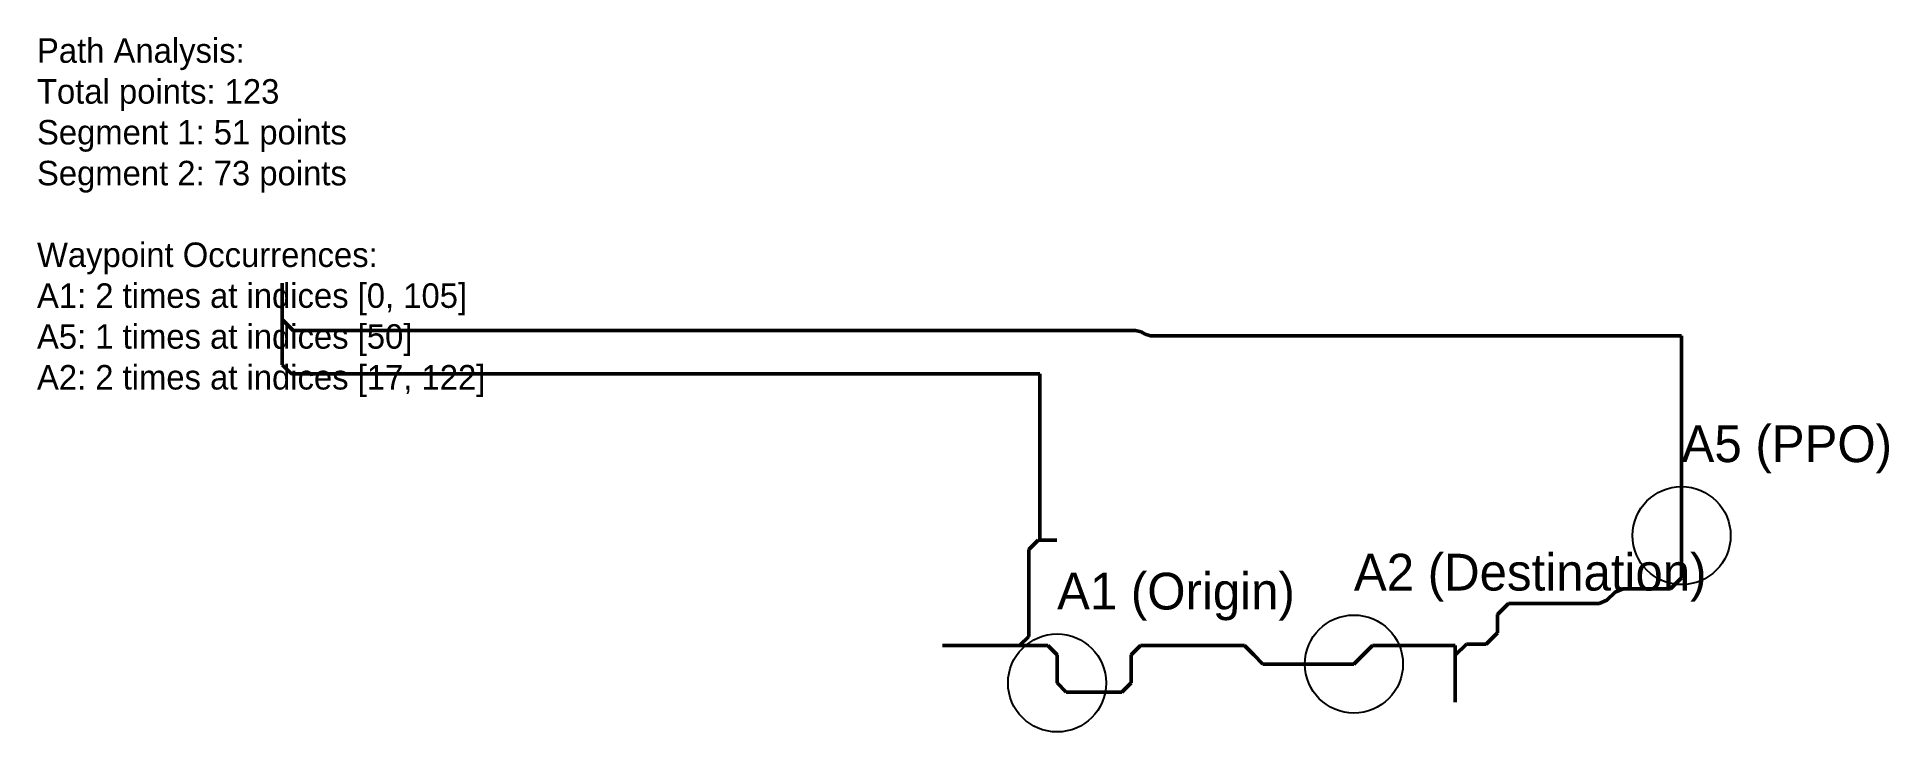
# Model space of a CAD drawing. Header units: metres. Extents: x 129.2 to 204.8, y 10.5 to 38.9.
import ezdxf

# ---------------------------------------------------------------- set-up
doc = ezdxf.new("R2010")
doc.units = ezdxf.units.M
for name, color, linetype in [('PATH_LINES', 2, 'Continuous'), ('PPO_POINT', 1, 'Continuous'), ('SEGMENT_1', 3, 'Continuous'), ('SEGMENT_2', 5, 'Continuous'), ('START_GOAL', 6, 'Continuous'), ('WAYPOINT_LABELS', 7, 'Continuous')]:
    doc.layers.add(name, color=color, linetype=linetype)

msp = doc.modelspace()

# ---------------------------------------------------------------- linework, layer by layer
at = {"layer": 'PATH_LINES'}
for p, q in [((139.232, 27.373, 152.313), (139.232, 28.845, 152.313)), ((139.232, 28.845, 152.313), (139.232, 28.845, 160.703)), ((139.232, 28.845, 160.703), (139.232, 28.755, 160.703)), ((139.232, 28.755, 160.703), (139.232, 28.255, 160.703)), ((139.232, 28.255, 160.703), (139.232, 25.521, 160.703)), ((139.683, 26.922, 152.313), (139.232, 27.373, 152.313)), ((174.039, 26.922, 152.313), (139.683, 26.922, 152.313)), ((174.266, 26.861, 152.313), (174.039, 26.922, 152.313)), ((174.428, 26.768, 152.313), (174.266, 26.861, 152.313)), ((174.655, 26.707, 152.313), (174.428, 26.768, 152.313)), ((194.714, 26.707, 152.313), (174.655, 26.707, 152.313)), ((195.065, 26.707, 152.664), (194.714, 26.707, 152.313)), ((195.416, 26.707, 153.239), (195.065, 26.707, 152.888)), ((195.065, 26.707, 152.888), (195.065, 26.707, 152.664)), ((195.559, 26.707, 153.239), (195.416, 26.707, 153.239)), ((196.31, 26.707, 153.239), (195.559, 26.707, 153.239)), ((196.31, 26.256, 153.239), (196.31, 26.707, 153.239)), ((196.31, 25.756, 153.239), (196.31, 26.256, 153.239)), ((196.31, 25.258, 153.239), (196.31, 25.756, 153.239)), ((139.232, 25.521, 160.703), (139.608, 25.145, 160.703)), ((139.608, 25.145, 160.703), (147.156, 25.145, 160.703)), ((147.156, 25.145, 160.703), (147.405, 25.145, 160.6)), ((147.405, 25.145, 160.6), (147.778, 25.145, 160.227)), ((147.778, 25.145, 160.227), (148.027, 25.145, 160.124)), ((148.027, 25.145, 160.124), (151.914, 25.145, 160.124)), ((151.914, 25.145, 160.124), (152.29, 25.145, 160.124)), ((152.29, 25.145, 160.124), (152.666, 25.145, 160.124)), ((152.666, 25.145, 160.124), (169.764, 25.145, 160.124)), ((169.764, 25.145, 160.124), (170.14, 25.145, 160.124)), ((170.14, 25.145, 160.124), (170.14, 24.769, 160.124)), ((196.31, 25.009, 153.342), (196.31, 25.258, 153.239)), ((196.31, 24.655, 153.696), (196.31, 25.009, 153.342)), ((170.14, 24.769, 160.124), (170.14, 24.555, 160.124)), ((170.14, 24.555, 160.124), (170.14, 24.204, 159.773)), ((170.14, 24.204, 159.773), (170.14, 24.204, 159.275)), ((170.14, 24.204, 159.275), (170.14, 23.853, 158.924)), ((196.31, 24.406, 153.799), (196.31, 24.655, 153.696)), ((196.31, 18.545, 153.799), (196.31, 24.406, 153.799)), ((170.14, 23.853, 158.924), (170.14, 18.735, 158.924)), ((170.064, 18.359, 156.033), (169.688, 17.983, 156.033)), ((170.477, 18.359, 156.033), (170.064, 18.359, 156.033)), ((170.14, 18.735, 158.924), (170.14, 18.359, 158.924)), ((170.14, 18.359, 158.924), (170.516, 18.359, 158.924)), ((170.828, 18.359, 156.384), (170.477, 18.359, 156.033)), ((170.516, 18.359, 158.924), (170.828, 18.359, 158.924)), ((170.828, 18.359, 158.924), (170.828, 18.359, 156.384)), ((196.31, 18.26, 153.681), (196.31, 18.545, 153.799)), ((196.31, 18.096, 153.517), (196.31, 18.26, 153.681)), ((169.688, 17.983, 156.033), (169.688, 14.43, 156.033)), ((196.31, 17.811, 153.399), (196.31, 18.096, 153.517)), ((196.31, 16.827, 153.399), (196.31, 17.811, 153.399)), ((195.859, 16.376, 153.399), (196.31, 16.827, 153.399)), ((192.945, 15.774, 152.347), (193.265, 15.906, 152.347)), ((193.265, 15.906, 152.347), (193.602, 16.244, 152.347)), ((193.602, 16.244, 152.347), (193.922, 16.376, 152.347)), ((193.922, 16.376, 152.347), (194.815, 16.376, 152.347)), ((194.815, 16.376, 152.347), (195.216, 16.376, 152.748)), ((195.216, 16.376, 152.748), (195.216, 16.376, 153.048)), ((195.216, 16.376, 153.048), (195.567, 16.376, 153.399)), ((195.567, 16.376, 153.399), (195.859, 16.376, 153.399)), ((188.796, 15.323, 152.347), (189.247, 15.774, 152.347)), ((188.796, 14.572, 152.347), (188.796, 15.323, 152.347)), ((189.247, 15.774, 152.347), (192.945, 15.774, 152.347)), ((169.688, 14.43, 156.033), (169.312, 14.054, 156.033)), ((188.345, 14.121, 152.347), (188.796, 14.572, 152.347)), ((168.788, 14.054, 156.634), (166.159, 14.054, 156.634)), ((166.159, 14.054, 156.634), (170.463, 14.054, 156.634)), ((169.139, 14.054, 156.033), (168.788, 14.054, 156.384)), ((168.788, 14.054, 156.384), (168.788, 14.054, 156.634)), ((169.312, 14.054, 156.033), (169.139, 14.054, 156.033)), ((170.463, 14.054, 156.634), (170.839, 13.678, 156.634)), ((170.839, 13.678, 156.634), (170.839, 12.53, 156.634)), ((173.861, 13.68, 156.874), (174.237, 14.056, 156.874)), ((173.861, 13.68, 156.874), (174.237, 14.056, 156.874)), ((173.861, 13.375, 156.874), (173.861, 13.68, 156.874)), ((173.861, 13.375, 156.874), (173.861, 13.68, 156.874)), ((174.237, 14.056, 156.874), (176.709, 14.056, 156.874)), ((174.237, 14.056, 156.874), (176.709, 14.056, 156.874)), ((176.709, 14.056, 156.874), (176.958, 14.056, 156.977)), ((176.709, 14.056, 156.874), (176.958, 14.056, 156.977)), ((176.958, 14.056, 156.977), (177.202, 14.056, 157.221)), ((176.958, 14.056, 156.977), (177.202, 14.056, 157.221)), ((177.202, 14.056, 157.221), (177.381, 14.056, 157.295)), ((177.202, 14.056, 157.221), (177.381, 14.056, 157.295)), ((177.381, 14.056, 157.295), (178.482, 14.056, 157.295)), ((177.381, 14.056, 157.295), (178.482, 14.056, 157.295)), ((178.482, 14.056, 157.295), (178.858, 13.68, 157.295)), ((178.482, 14.056, 157.295), (178.858, 13.68, 157.295)), ((178.858, 13.68, 157.295), (179.234, 13.304, 157.295)), ((178.858, 13.68, 157.295), (179.234, 13.304, 157.295)), ((182.946, 13.304, 157.295), (183.322, 13.68, 157.295)), ((183.322, 13.68, 157.295), (183.698, 14.056, 157.295)), ((183.698, 14.056, 157.295), (184.049, 14.056, 157.646)), ((184.049, 14.056, 157.646), (184.049, 14.056, 158.402)), ((184.049, 14.056, 158.402), (184.4, 14.056, 158.753)), ((184.4, 14.056, 158.753), (186.13, 14.056, 158.753)), ((186.13, 14.056, 158.753), (186.63, 14.056, 158.753)), ((186.63, 14.056, 158.753), (187.081, 14.056, 158.753)), ((187.081, 13.67, 152.347), (187.532, 14.121, 152.347)), ((187.081, 14.056, 158.753), (187.081, 13.605, 158.753)), ((187.081, 12.097, 152.347), (187.081, 13.67, 152.347)), ((187.081, 13.605, 158.753), (187.081, 12.097, 158.753)), ((187.532, 14.121, 152.347), (188.345, 14.121, 152.347)), ((173.861, 13.126, 156.77), (173.861, 13.375, 156.874)), ((173.861, 13.126, 156.77), (173.861, 13.375, 156.874)), ((173.861, 13.092, 156.737), (173.861, 13.126, 156.77)), ((173.861, 13.092, 156.737), (173.861, 13.126, 156.77)), ((173.861, 12.843, 156.634), (173.861, 13.092, 156.737)), ((173.861, 12.843, 156.634), (173.861, 13.092, 156.737)), ((173.861, 12.53, 156.634), (173.861, 12.843, 156.634)), ((173.861, 12.53, 156.634), (173.861, 12.843, 156.634)), ((179.234, 13.304, 157.295), (182.946, 13.304, 157.295)), ((179.234, 13.304, 157.295), (182.946, 13.304, 157.295)), ((170.839, 12.53, 156.634), (171.215, 12.154, 156.634)), ((170.839, 12.53, 156.634), (171.215, 12.154, 156.634)), ((171.215, 12.154, 156.634), (173.485, 12.154, 156.634)), ((171.215, 12.154, 156.634), (173.485, 12.154, 156.634)), ((173.485, 12.154, 156.634), (173.861, 12.53, 156.634)), ((173.485, 12.154, 156.634), (173.861, 12.53, 156.634)), ((187.081, 12.097, 158.753), (187.081, 11.746, 158.402)), ((187.081, 11.746, 152.698), (187.081, 12.097, 152.347)), ((187.081, 11.746, 158.402), (187.081, 11.746, 152.698))]:
    msp.add_line(p, q, dxfattribs=at)
at = {"layer": 'PPO_POINT'}
msp.add_circle((196.31, 18.545, 153.799), 2, dxfattribs=at)
at = {"layer": 'SEGMENT_1', "lineweight": 50}
for p, q in [((196.31, 18.26, 153.681), (196.31, 18.545, 153.799)), ((196.31, 18.096, 153.517), (196.31, 18.26, 153.681)), ((196.31, 17.811, 153.399), (196.31, 18.096, 153.517)), ((196.31, 16.827, 153.399), (196.31, 17.811, 153.399)), ((195.859, 16.376, 153.399), (196.31, 16.827, 153.399)), ((192.945, 15.774, 152.347), (193.265, 15.906, 152.347)), ((193.265, 15.906, 152.347), (193.602, 16.244, 152.347)), ((193.602, 16.244, 152.347), (193.922, 16.376, 152.347)), ((193.922, 16.376, 152.347), (194.815, 16.376, 152.347)), ((194.815, 16.376, 152.347), (195.216, 16.376, 152.748)), ((195.216, 16.376, 152.748), (195.216, 16.376, 153.048)), ((195.216, 16.376, 153.048), (195.567, 16.376, 153.399)), ((195.567, 16.376, 153.399), (195.859, 16.376, 153.399)), ((188.796, 15.323, 152.347), (189.247, 15.774, 152.347)), ((188.796, 14.572, 152.347), (188.796, 15.323, 152.347)), ((189.247, 15.774, 152.347), (192.945, 15.774, 152.347)), ((188.345, 14.121, 152.347), (188.796, 14.572, 152.347)), ((173.861, 13.68, 156.874), (174.237, 14.056, 156.874)), ((173.861, 13.375, 156.874), (173.861, 13.68, 156.874)), ((174.237, 14.056, 156.874), (176.709, 14.056, 156.874)), ((176.709, 14.056, 156.874), (176.958, 14.056, 156.977)), ((176.958, 14.056, 156.977), (177.202, 14.056, 157.221)), ((177.202, 14.056, 157.221), (177.381, 14.056, 157.295)), ((177.381, 14.056, 157.295), (178.482, 14.056, 157.295)), ((178.482, 14.056, 157.295), (178.858, 13.68, 157.295)), ((178.858, 13.68, 157.295), (179.234, 13.304, 157.295)), ((182.946, 13.304, 157.295), (183.322, 13.68, 157.295)), ((183.322, 13.68, 157.295), (183.698, 14.056, 157.295)), ((183.698, 14.056, 157.295), (184.049, 14.056, 157.646)), ((184.049, 14.056, 157.646), (184.049, 14.056, 158.402)), ((184.049, 14.056, 158.402), (184.4, 14.056, 158.753)), ((184.4, 14.056, 158.753), (186.13, 14.056, 158.753)), ((186.13, 14.056, 158.753), (186.63, 14.056, 158.753)), ((186.63, 14.056, 158.753), (187.081, 14.056, 158.753)), ((187.081, 13.67, 152.347), (187.532, 14.121, 152.347)), ((187.081, 14.056, 158.753), (187.081, 13.605, 158.753)), ((187.081, 12.097, 152.347), (187.081, 13.67, 152.347)), ((187.081, 13.605, 158.753), (187.081, 12.097, 158.753)), ((187.532, 14.121, 152.347), (188.345, 14.121, 152.347)), ((173.861, 13.126, 156.77), (173.861, 13.375, 156.874)), ((173.861, 13.092, 156.737), (173.861, 13.126, 156.77)), ((173.861, 12.843, 156.634), (173.861, 13.092, 156.737)), ((173.861, 12.53, 156.634), (173.861, 12.843, 156.634)), ((179.234, 13.304, 157.295), (182.946, 13.304, 157.295)), ((170.839, 12.53, 156.634), (171.215, 12.154, 156.634)), ((171.215, 12.154, 156.634), (173.485, 12.154, 156.634)), ((173.485, 12.154, 156.634), (173.861, 12.53, 156.634)), ((187.081, 12.097, 158.753), (187.081, 11.746, 158.402)), ((187.081, 11.746, 152.698), (187.081, 12.097, 152.347)), ((187.081, 11.746, 158.402), (187.081, 11.746, 152.698))]:
    msp.add_line(p, q, dxfattribs=at)
at = {"layer": 'SEGMENT_2', "lineweight": 50}
for p, q in [((139.232, 27.373, 152.313), (139.232, 28.845, 152.313)), ((139.232, 28.845, 152.313), (139.232, 28.845, 160.703)), ((139.232, 28.845, 160.703), (139.232, 28.755, 160.703)), ((139.232, 28.755, 160.703), (139.232, 28.255, 160.703)), ((139.232, 28.255, 160.703), (139.232, 25.521, 160.703)), ((139.683, 26.922, 152.313), (139.232, 27.373, 152.313)), ((174.039, 26.922, 152.313), (139.683, 26.922, 152.313)), ((174.266, 26.861, 152.313), (174.039, 26.922, 152.313)), ((174.428, 26.768, 152.313), (174.266, 26.861, 152.313)), ((174.655, 26.707, 152.313), (174.428, 26.768, 152.313)), ((194.714, 26.707, 152.313), (174.655, 26.707, 152.313)), ((195.065, 26.707, 152.664), (194.714, 26.707, 152.313)), ((195.416, 26.707, 153.239), (195.065, 26.707, 152.888)), ((195.065, 26.707, 152.888), (195.065, 26.707, 152.664)), ((195.559, 26.707, 153.239), (195.416, 26.707, 153.239)), ((196.31, 26.707, 153.239), (195.559, 26.707, 153.239)), ((196.31, 26.256, 153.239), (196.31, 26.707, 153.239)), ((196.31, 25.756, 153.239), (196.31, 26.256, 153.239)), ((196.31, 25.258, 153.239), (196.31, 25.756, 153.239)), ((139.232, 25.521, 160.703), (139.608, 25.145, 160.703)), ((139.608, 25.145, 160.703), (147.156, 25.145, 160.703)), ((147.156, 25.145, 160.703), (147.405, 25.145, 160.6)), ((147.405, 25.145, 160.6), (147.778, 25.145, 160.227)), ((147.778, 25.145, 160.227), (148.027, 25.145, 160.124)), ((148.027, 25.145, 160.124), (151.914, 25.145, 160.124)), ((151.914, 25.145, 160.124), (152.29, 25.145, 160.124)), ((152.29, 25.145, 160.124), (152.666, 25.145, 160.124)), ((152.666, 25.145, 160.124), (169.764, 25.145, 160.124)), ((169.764, 25.145, 160.124), (170.14, 25.145, 160.124)), ((170.14, 25.145, 160.124), (170.14, 24.769, 160.124)), ((196.31, 25.009, 153.342), (196.31, 25.258, 153.239)), ((196.31, 24.655, 153.696), (196.31, 25.009, 153.342)), ((170.14, 24.769, 160.124), (170.14, 24.555, 160.124)), ((170.14, 24.555, 160.124), (170.14, 24.204, 159.773)), ((170.14, 24.204, 159.773), (170.14, 24.204, 159.275)), ((170.14, 24.204, 159.275), (170.14, 23.853, 158.924)), ((196.31, 24.406, 153.799), (196.31, 24.655, 153.696)), ((196.31, 18.545, 153.799), (196.31, 24.406, 153.799)), ((170.14, 23.853, 158.924), (170.14, 18.735, 158.924)), ((170.064, 18.359, 156.033), (169.688, 17.983, 156.033)), ((170.477, 18.359, 156.033), (170.064, 18.359, 156.033)), ((170.14, 18.735, 158.924), (170.14, 18.359, 158.924)), ((170.14, 18.359, 158.924), (170.516, 18.359, 158.924)), ((170.828, 18.359, 156.384), (170.477, 18.359, 156.033)), ((170.516, 18.359, 158.924), (170.828, 18.359, 158.924)), ((170.828, 18.359, 158.924), (170.828, 18.359, 156.384)), ((169.688, 17.983, 156.033), (169.688, 14.43, 156.033)), ((169.688, 14.43, 156.033), (169.312, 14.054, 156.033)), ((168.788, 14.054, 156.634), (166.159, 14.054, 156.634)), ((166.159, 14.054, 156.634), (170.463, 14.054, 156.634)), ((169.139, 14.054, 156.033), (168.788, 14.054, 156.384)), ((168.788, 14.054, 156.384), (168.788, 14.054, 156.634)), ((169.312, 14.054, 156.033), (169.139, 14.054, 156.033)), ((170.463, 14.054, 156.634), (170.839, 13.678, 156.634)), ((170.839, 13.678, 156.634), (170.839, 12.53, 156.634)), ((173.861, 13.68, 156.874), (174.237, 14.056, 156.874)), ((173.861, 13.375, 156.874), (173.861, 13.68, 156.874)), ((174.237, 14.056, 156.874), (176.709, 14.056, 156.874)), ((176.709, 14.056, 156.874), (176.958, 14.056, 156.977)), ((176.958, 14.056, 156.977), (177.202, 14.056, 157.221)), ((177.202, 14.056, 157.221), (177.381, 14.056, 157.295)), ((177.381, 14.056, 157.295), (178.482, 14.056, 157.295)), ((178.482, 14.056, 157.295), (178.858, 13.68, 157.295)), ((178.858, 13.68, 157.295), (179.234, 13.304, 157.295)), ((173.861, 13.126, 156.77), (173.861, 13.375, 156.874)), ((173.861, 13.092, 156.737), (173.861, 13.126, 156.77)), ((173.861, 12.843, 156.634), (173.861, 13.092, 156.737)), ((173.861, 12.53, 156.634), (173.861, 12.843, 156.634)), ((179.234, 13.304, 157.295), (182.946, 13.304, 157.295)), ((170.839, 12.53, 156.634), (171.215, 12.154, 156.634)), ((171.215, 12.154, 156.634), (173.485, 12.154, 156.634)), ((173.485, 12.154, 156.634), (173.861, 12.53, 156.634))]:
    msp.add_line(p, q, dxfattribs=at)
at = {"layer": 'START_GOAL'}
for centre in [(182.946, 13.304, 157.295), (170.839, 12.53, 156.634)]:
    msp.add_circle(centre, 2, dxfattribs=at)

# ---------------------------------------------------------------- texts
at = {"layer": 'WAYPOINT_LABELS'}
for s, p in [('A5 (PPO)', (196.31, 21.545, 153.799)), ('A2 (Destination)', (182.946, 16.304, 157.295)), ('A1 (Origin)', (170.839, 15.53, 156.634))]:
    msp.add_text(s, height=1.5, dxfattribs=at).set_placement(p)
at = {"layer": 'WAYPOINT_LABELS', "insert": (129.232, 38.845, 160.703), "char_height": 1, "attachment_point": 1}
msp.add_mtext('Path Analysis:\\PTotal points: 123\\PSegment 1: 51 points\\PSegment 2: 73 points\\P\\PWaypoint Occurrences:\\PA1: 2 times at indices [0, 105]\\PA5: 1 times at indices [50]\\PA2: 2 times at indices [17, 122]\\P', dxfattribs=at)

doc.saveas('drawing.dxf')
